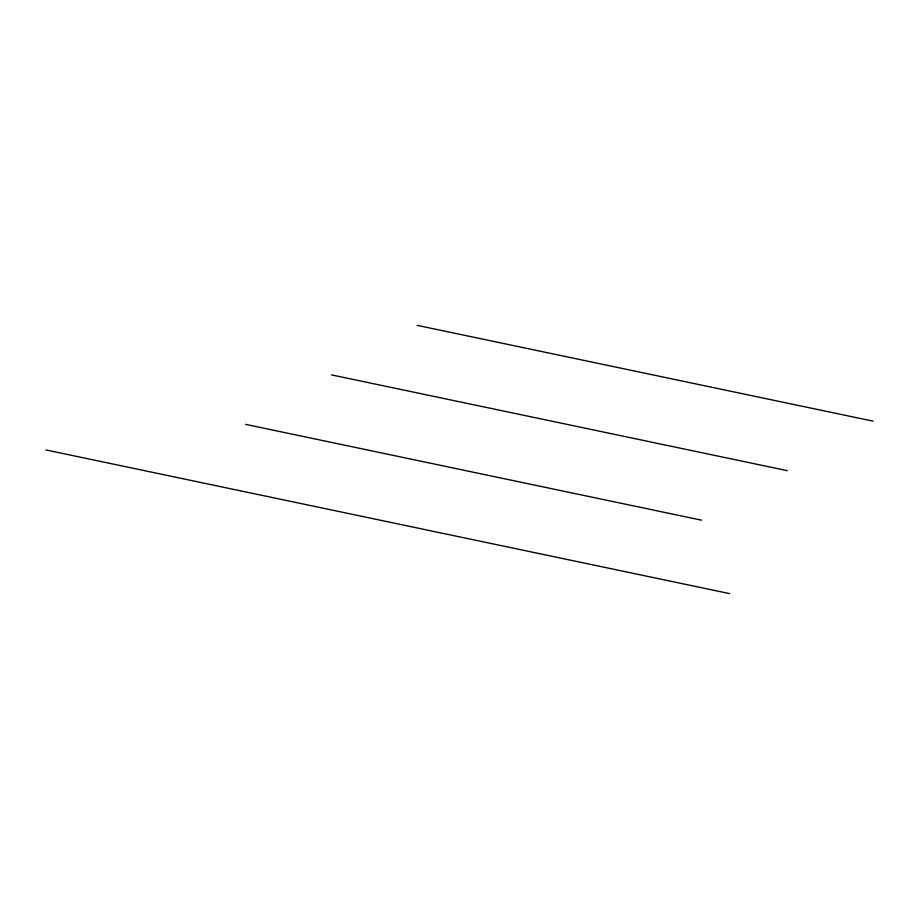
<?xml version="1.0" encoding="UTF-8"?>
<svg xmlns="http://www.w3.org/2000/svg" width="919" height="919" viewBox="0 0 919 919"><rect width="100%" height="100%" fill="white"/><g stroke="black" fill="none" stroke-linecap="round" stroke-linejoin="round"><path stroke-width="1.38" d="M417.192 325.36L873.05 421.155M331.426 374.872L787.296 470.666M245.672 424.383L701.53 520.177M45.95 449.954L729.743 593.64"/></g></svg>
